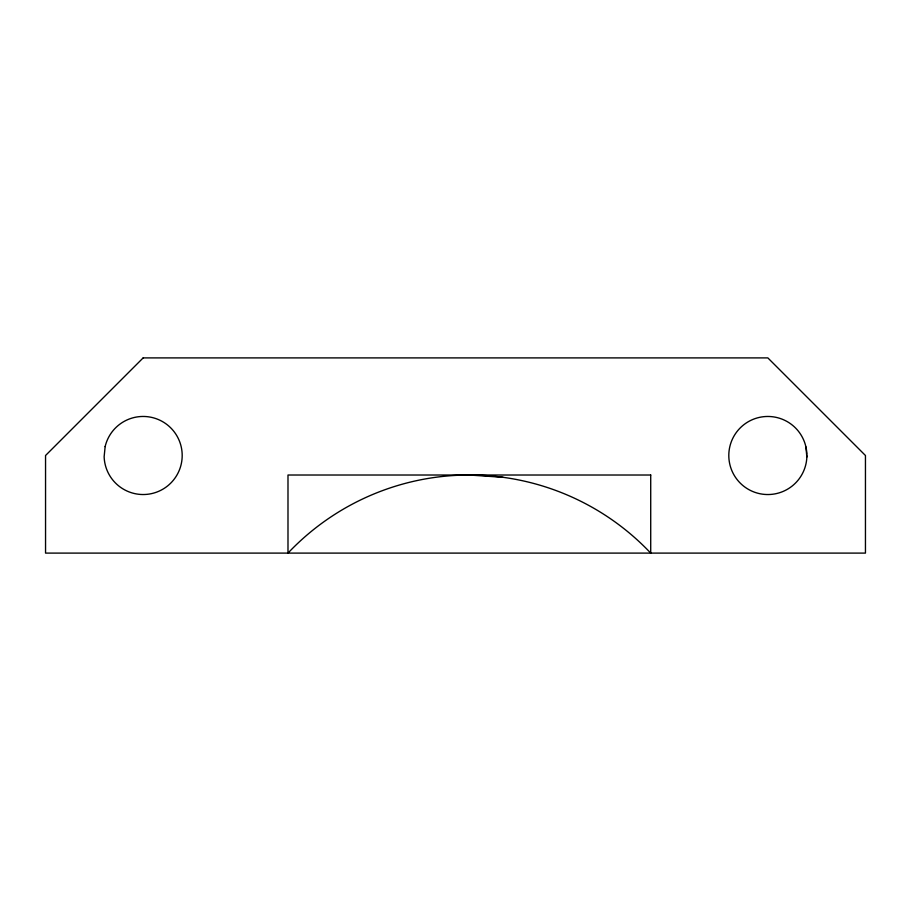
<?xml version="1.0" encoding="UTF-8"?>
<svg xmlns="http://www.w3.org/2000/svg" width="911" height="911" viewBox="0 0 911 911"><rect width="100%" height="100%" fill="white"/><g stroke="black" fill="none" stroke-linecap="round" stroke-linejoin="round"><path stroke-width="1.37" d="M469.359 475.018L503.088 477.307M805.928 446.891L806.85 457.037M806.884 455.5A39.048 39.048 0 0 1 748.694 489.526A39.048 39.048 0 0 1 747.589 422.123A39.048 39.048 0 0 1 806.861 454.236M105.141 446.584L104.139 456.73A39.048 39.048 0 0 0 160.757 490.346A39.048 39.048 0 0 0 167.305 424.822A39.048 39.048 0 0 0 105.141 446.584M143.152 357.898L45.55 455.5L45.55 553.102L865.45 553.102L865.45 455.5L767.848 357.898L143.152 357.898M650.716 475.018L287.99 475.018L287.99 553.102A249.66 249.66 0 0 1 650.716 553.102L650.716 475.018"/></g></svg>
